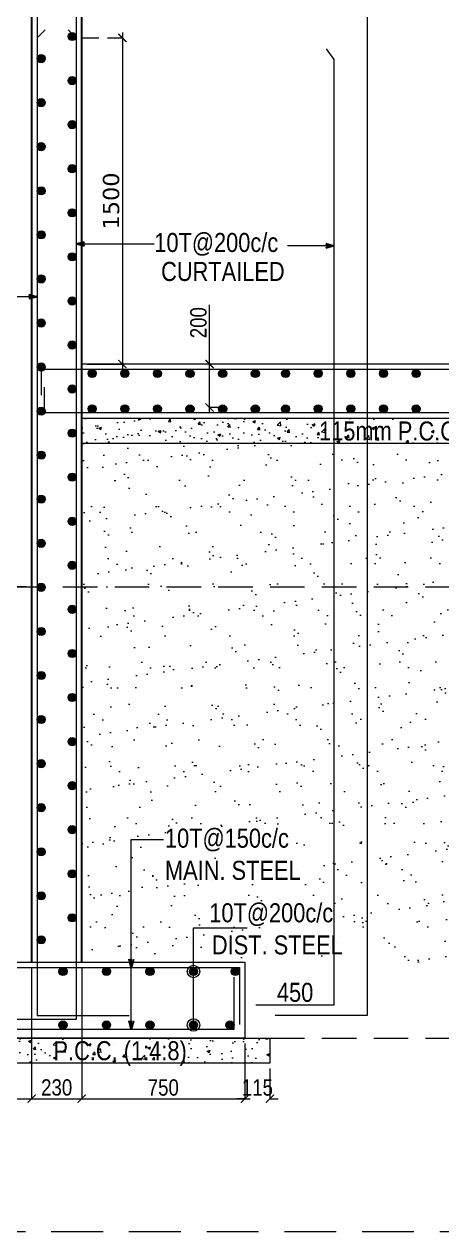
# Model space of a CAD drawing. Header units: millimetres. Extents: x 1112055 to 3390982, y -148532 to 766891.
# Drawn here: x 1843552 to 1851232, y 267857 to 290072 of the extents above; entities that cross this region are included whole.
import ezdxf

# ---------------------------------------------------------------- set-up
doc = ezdxf.new("R2010")
doc.units = ezdxf.units.MM
doc.header["$PDMODE"] = 35
doc.header["$PDSIZE"] = -25
doc.linetypes.add('Hidden', pattern=[9.525, 6.35, -3.175])
for name, color, linetype, lineweight in [('A_Levels', 150, 'Hidden', 13), ('B FINAL COLUMN', 1, 'Continuous', 30), ('B FOOTING', 49, 'Continuous', 20), ('B HATCH', 250, 'Continuous', 0), ('B P.C.C', 251, 'Continuous', 0), ('B STEEL', 34, 'Continuous', 15), ('B STEEL TEXT', 7, 'Continuous', 15), ('B-ST DIM', 250, 'Continuous', 18)]:
    doc.layers.add(name, color=color, linetype=linetype, lineweight=lineweight)
doc.styles.add('ARIAL', font='arial.ttf')
doc.styles.add('Q1', font='g13f12d.shx', dxfattribs={"width": 0.8})
doc.styles.add('STYLE2', font='verdana.ttf')
doc.styles.add('SWINC', font='swissc.ttf')
doc.dimstyles.new('BH-STD', dxfattribs={"dimscale": 0, "dimtxt": 230, "dimasz": 125, "dimexe": 0, "dimexo": 100, "dimgap": 50, "dimtad": 1, "dimdec": 0, "dimzin": 1, "dimdsep": 46, "dimtxsty": 'Q1', "dimblk": 'ARCHTICK', "dimcen": 1, "dimdle": 100, "dimclrd": 250, "dimclre": 250, "dimclrt": 256, "dimadec": 0, "dimazin": 0, "dimtfac": 1, "dimtdec": 0, "dimtix": 1, "dimtofl": 0, "dimtmove": 0, "dimatfit": 2, "dimfxl": 1, "dimtolj": 1, "dimtzin": 0, "dimlwd": 9, "dimlwe": 9, "dimarcsym": 0})
doc.dimstyles.new('DIM 1', dxfattribs={"dimscale": 0, "dimtxt": 230, "dimasz": 150, "dimexe": 0.18, "dimexo": 0.0625, "dimgap": 0.5, "dimtad": 1, "dimdec": 0, "dimzin": 0, "dimdsep": 46, "dimtxsty": 'ARIAL', "dimblk": 'OBLIQUE', "dimcen": 6, "dimse1": 1, "dimse2": 1, "dimclrd": 256, "dimclrt": 256, "dimadec": 0, "dimazin": 2, "dimtfac": 0.75, "dimtdec": 0, "dimtix": 1, "dimtofl": 0, "dimtmove": 1, "dimatfit": 3, "dimldrblk": 'OPEN30', "dimfxl": 0.18, "dimfrac": 1, "dimtolj": 1, "dimtzin": 0, "dimlwd": -1, "dimarcsym": 0})

# ---------------------------------------------------------------- blocks, each defined once
blk = doc.blocks.new('_ArchTick')
at = {"color": 0, "linetype": 'ByBlock', "const_width": 0.15}
blk.add_lwpolyline([(-0.5, -0.5), (0.5, 0.5)], dxfattribs=at)
blk = doc.blocks.new('*D88')
at = {"layer": 'B-ST DIM', "color": 7, "lineweight": 9, "ltscale": 50, "transparency": 16777216}
for p, q in [((1841716, 272720), (1841716, 279820)), ((1843590, 279720), (1841716, 279720))]:
    blk.add_line(p, q, dxfattribs=at)
at = {"layer": 'B-ST DIM', "color": 7, "linetype": 'Hidden', "lineweight": 9, "ltscale": 50, "transparency": 16777216}
blk.add_line((1842390, 272820), (1841716, 272820), dxfattribs=at)
at = {"layer": 'Defpoints', "color": 0, "ltscale": 50, "transparency": 16777216}
for p in [(1841716, 279720), (1843690, 279720), (1842490, 272820)]:
    blk.add_point(p, dxfattribs=at)
at = {"layer": 'B-ST DIM', "color": 7, "lineweight": 9, "ltscale": 50, "transparency": 16777216, "xscale": 150, "yscale": 150, "zscale": 150}
for p, rotation in [((1841716, 279720), 90), ((1841716, 272820), 270)]:
    blk.add_blockref('_ArchTick', p, dxfattribs=dict(at, rotation=rotation))
at = {"layer": 'B-ST DIM', "color": 7, "ltscale": 50, "transparency": 16777216, "insert": (1841512, 276270), "char_height": 300, "attachment_point": 5, "rotation": 90, "style": 'SWINC'}
blk.add_mtext('\\A1;1725', dxfattribs=at)
blk = doc.blocks.new('*D101')
at = {"layer": 'B-ST DIM', "color": 7, "lineweight": 9, "ltscale": 50, "transparency": 16777216}
for p, q in [((1846961, 283820), (1846961, 284910)), ((1847259, 283820), (1846961, 283820)), ((1846961, 282920), (1846961, 283820))]:
    blk.add_line(p, q, dxfattribs=at)
at = {"layer": 'B-ST DIM', "color": 7, "linetype": 'Hidden', "lineweight": 9, "ltscale": 50, "transparency": 16777216}
blk.add_line((1847256, 283020), (1846961, 283020), dxfattribs=at)
at = {"layer": 'Defpoints', "color": 0, "ltscale": 50, "transparency": 16777216}
for p in [(1846961, 283820), (1847359, 283820), (1847356, 283020)]:
    blk.add_point(p, dxfattribs=at)
at = {"layer": 'B-ST DIM', "color": 7, "lineweight": 9, "ltscale": 50, "transparency": 16777216, "xscale": 150, "yscale": 150, "zscale": 150}
for p, rotation in [((1846961, 283820), 90), ((1846961, 283020), 270)]:
    blk.add_blockref('_ArchTick', p, dxfattribs=dict(at, rotation=rotation))
at = {"layer": 'B-ST DIM', "color": 7, "ltscale": 50, "transparency": 16777216, "insert": (1846757, 284581), "char_height": 300, "attachment_point": 5, "rotation": 90, "style": 'SWINC'}
blk.add_mtext('\\A1;200', dxfattribs=at)
blk = doc.blocks.new('*D95')
at = {"layer": 'B-ST DIM', "color": 7, "lineweight": 9, "ltscale": 50, "transparency": 16777216}
for p, q in [((1843690, 272720), (1843690, 270306)), ((1842390, 270306), (1843790, 270306))]:
    blk.add_line(p, q, dxfattribs=at)
at = {"layer": 'B-ST DIM', "color": 7, "linetype": 'Hidden', "lineweight": 9, "ltscale": 50, "transparency": 16777216}
blk.add_line((1842490, 271320), (1842490, 270306), dxfattribs=at)
at = {"layer": 'Defpoints', "color": 0, "ltscale": 50, "transparency": 16777216}
for p in [(1843690, 272820), (1842490, 271420), (1843690, 270306)]:
    blk.add_point(p, dxfattribs=at)
at = {"layer": 'B-ST DIM', "color": 7, "lineweight": 9, "ltscale": 50, "transparency": 16777216, "xscale": 150, "yscale": 150, "zscale": 150, "rotation": 180}
blk.add_blockref('_ArchTick', (1842490, 270306), dxfattribs=at)
at = {"layer": 'B-ST DIM', "color": 7, "lineweight": 9, "ltscale": 50, "transparency": 16777216, "xscale": 150, "yscale": 150, "zscale": 150}
blk.add_blockref('_ArchTick', (1843690, 270306), dxfattribs=at)
at = {"layer": 'B-ST DIM', "color": 7, "ltscale": 50, "transparency": 16777216, "insert": (1843090, 270510), "char_height": 300, "attachment_point": 5, "style": 'SWINC'}
blk.add_mtext('\\A1;300', dxfattribs=at)
blk = doc.blocks.new('*D96')
at = {"layer": 'B-ST DIM', "color": 7, "linetype": 'Hidden', "lineweight": 9, "ltscale": 50, "transparency": 16777216}
blk.add_line((1843690, 272720), (1843690, 270306), dxfattribs=at)
at = {"layer": 'B-ST DIM', "color": 7, "lineweight": 9, "ltscale": 50, "transparency": 16777216}
for p, q in [((1844610, 272720), (1844610, 270306)), ((1843590, 270306), (1844710, 270306))]:
    blk.add_line(p, q, dxfattribs=at)
at = {"layer": 'Defpoints', "color": 0, "ltscale": 50, "transparency": 16777216}
for p in [(1843690, 272820), (1844610, 272820), (1844610, 270306)]:
    blk.add_point(p, dxfattribs=at)
at = {"layer": 'B-ST DIM', "color": 7, "lineweight": 9, "ltscale": 50, "transparency": 16777216, "xscale": 150, "yscale": 150, "zscale": 150, "rotation": 180}
blk.add_blockref('_ArchTick', (1843690, 270306), dxfattribs=at)
at = {"layer": 'B-ST DIM', "color": 7, "lineweight": 9, "ltscale": 50, "transparency": 16777216, "xscale": 150, "yscale": 150, "zscale": 150}
blk.add_blockref('_ArchTick', (1844610, 270306), dxfattribs=at)
at = {"layer": 'B-ST DIM', "color": 7, "ltscale": 50, "transparency": 16777216, "insert": (1844150, 270511), "char_height": 300, "attachment_point": 5, "style": 'SWINC'}
blk.add_mtext('\\A1;230', dxfattribs=at)
blk = doc.blocks.new('*D97')
at = {"layer": 'B-ST DIM', "color": 7, "linetype": 'Hidden', "lineweight": 9, "ltscale": 50, "transparency": 16777216}
blk.add_line((1844610, 272720), (1844610, 270306), dxfattribs=at)
at = {"layer": 'B-ST DIM', "color": 7, "lineweight": 9, "ltscale": 50, "transparency": 16777216}
for p, q in [((1847610, 271320), (1847610, 270306)), ((1844510, 270306), (1847710, 270306))]:
    blk.add_line(p, q, dxfattribs=at)
at = {"layer": 'Defpoints', "color": 0, "ltscale": 50, "transparency": 16777216}
for p in [(1844610, 272820), (1847610, 271420), (1847610, 270306)]:
    blk.add_point(p, dxfattribs=at)
at = {"layer": 'B-ST DIM', "color": 7, "lineweight": 9, "ltscale": 50, "transparency": 16777216, "xscale": 150, "yscale": 150, "zscale": 150, "rotation": 180}
blk.add_blockref('_ArchTick', (1844610, 270306), dxfattribs=at)
at = {"layer": 'B-ST DIM', "color": 7, "lineweight": 9, "ltscale": 50, "transparency": 16777216, "xscale": 150, "yscale": 150, "zscale": 150}
blk.add_blockref('_ArchTick', (1847610, 270306), dxfattribs=at)
at = {"layer": 'B-ST DIM', "color": 7, "ltscale": 50, "transparency": 16777216, "insert": (1846110, 270510), "char_height": 300, "attachment_point": 5, "style": 'SWINC'}
blk.add_mtext('\\A1;750', dxfattribs=at)
blk = doc.blocks.new('*D98')
at = {"layer": 'B-ST DIM', "color": 7, "linetype": 'Hidden', "lineweight": 9, "ltscale": 50, "transparency": 16777216}
blk.add_line((1847610, 270860), (1847610, 270306), dxfattribs=at)
at = {"layer": 'B-ST DIM', "color": 7, "lineweight": 9, "ltscale": 50, "transparency": 16777216}
for p, q in [((1848070, 270860), (1848070, 270306)), ((1847610, 270306), (1847460, 270306)), ((1848070, 270306), (1848220, 270306))]:
    blk.add_line(p, q, dxfattribs=at)
at = {"layer": 'Defpoints', "color": 0, "ltscale": 50, "transparency": 16777216}
for p in [(1847610, 270960), (1848070, 270960), (1848070, 270306)]:
    blk.add_point(p, dxfattribs=at)
at = {"layer": 'B-ST DIM', "color": 7, "lineweight": 9, "ltscale": 50, "transparency": 16777216, "xscale": 150, "yscale": 150, "zscale": 150}
blk.add_blockref('_ArchTick', (1847610, 270306), dxfattribs=at)
at = {"layer": 'B-ST DIM', "color": 7, "lineweight": 9, "ltscale": 50, "transparency": 16777216, "xscale": 150, "yscale": 150, "zscale": 150, "rotation": 180}
blk.add_blockref('_ArchTick', (1848070, 270306), dxfattribs=at)
at = {"layer": 'B-ST DIM', "color": 7, "ltscale": 50, "transparency": 16777216, "insert": (1847840, 270510), "char_height": 300, "attachment_point": 5, "style": 'SWINC'}
blk.add_mtext('\\A1;115', dxfattribs=at)
blk = doc.blocks.new('*D130')
at = {"layer": 'B-ST DIM', "color": 7, "lineweight": 9, "ltscale": 50, "transparency": 16777216}
for p, q in [((1845358, 289920), (1845358, 283720)), ((1844710, 283820), (1845358, 283820))]:
    blk.add_line(p, q, dxfattribs=at)
at = {"layer": 'B-ST DIM', "color": 7, "linetype": 'Hidden', "lineweight": 9, "ltscale": 50, "transparency": 16777216}
blk.add_line((1844610, 289820), (1845358, 289820), dxfattribs=at)
at = {"layer": 'Defpoints', "color": 0, "ltscale": 50, "transparency": 16777216}
for p in [(1844510, 289820), (1844610, 283820), (1845358, 283820)]:
    blk.add_point(p, dxfattribs=at)
at = {"layer": 'B-ST DIM', "color": 7, "lineweight": 9, "ltscale": 50, "transparency": 16777216, "xscale": 150, "yscale": 150, "zscale": 150}
for p, rotation in [((1845358, 289820), 90), ((1845358, 283820), 270)]:
    blk.add_blockref('_ArchTick', p, dxfattribs=dict(at, rotation=rotation))
at = {"layer": 'B-ST DIM', "color": 7, "ltscale": 50, "transparency": 16777216, "insert": (1845152, 286820), "char_height": 300, "attachment_point": 5, "rotation": 90, "style": 'STYLE2'}
blk.add_mtext('\\A1;1500', dxfattribs=at)
blk = doc.blocks.new('_Oblique')
at = {"color": 0, "linetype": 'ByBlock', "lineweight": -2}
blk.add_line((-0.5, -0.5), (0.5, 0.5), dxfattribs=at)
blk = doc.blocks.new('_Open30')
at = {"color": 0, "linetype": 'ByBlock', "lineweight": -2}
for p, q in [((-1, 0.27), (0, 0)), ((0, 0), (-1, -0.27)), ((0, 0), (-1, 0))]:
    blk.add_line(p, q, dxfattribs=at)

msp = doc.modelspace()

# ---------------------------------------------------------------- hatches: boundary and pattern name
at = {"layer": 'B HATCH', "lineweight": 0}
h = msp.add_hatch(dxfattribs=at)
h.set_pattern_fill('AR-CONC', color=250, scale=3, style=0)
h.set_pattern_definition([(50, (267622.12, -237226.4), (546.55401, -47.81726), [57.15, -628.65]), (355, (267622.1, -237226.4), (-105.73026, 573.17054), [45.72, -502.92175]), (100.451445, (267667.67, -237230.37), (440.82374, 525.35326), [48.57003, -534.27073]), (46.1842, (267622.1, -237074), (813.23712, -126.12698), [85.725, -942.975]), (96.63556, (267689.9, -237084.5), (712.2124, 742.27837), [72.85507, -801.40682]), (351.18415, (267622.1, -237074), (712.2124, 742.27837), [68.5799, -754.3792]), (21, (267698.32, -237112.1), (454.84317, -306.7956), [57.15, -628.65]), (326, (267698.3, -237112.1), (185.40609, 552.5639), [45.72, -502.92]), (71.451445, (267736.23, -237137.65), (640.24926, 245.7683), [48.57003, -534.26981]), (37.5, (267622.12, -237226.38), (9.26581, 253.665117), [0, -496.824, 0, -510.54, 0, -504.825]), (7.5, (267622.12, -237226.38), (200.458988, 300.541724), [0, -291.084, 0, -485.394, 0, -192.405]), (327.5, (267452.2, -237226.38), (406.771786, -17.186232), [0, -190.5, 0, -594.36, 0, -788.67]), (317.5, (267376, -237226.4), (444.387544, 76.27947), [0, -247.65, 0, -394.716, 0, -560.07])])
h.paths.add_polyline_path([(1853690.8, 282359.9), (1855710.7, 280340), (1855890.8, 280159.9), (1855890.8, 280419.9), (1856350.8, 280419.9), (1856350.8, 282819.9), (1844610.5, 282819.9), (1844610.5, 282359.9)])
h = msp.add_hatch(dxfattribs=at)
h.set_pattern_fill('AR-SAND', color=250, scale=15, style=0)
h.set_pattern_definition([(37.5, (265042.1, -248626.4), (-24.00047, 734.11986), [0, -579.12, 0, -647.7, 0, -619.125]), (7.5, (265042.1, -248626.4), (674.2849, 1075.23765), [0, -312.42, 0, -521.97, 0, -200.025]), (327.5, (264573.5, -248626.4), (1186.48856, 2.15578), [0, -190.5, 0, -685.8, 0, -895.35]), (317.5, (264573.5, -248626.4), (1145.3347, 334.394), [0, -95.25, 0, -449.58, 0, -514.35])])
h.paths.add_polyline_path([(1844610.5, 272815.3), (1859350.8, 272819.9), (1859350.8, 280159.9), (1855890.8, 280159.9), (1855842.6, 280208.1), (1855734.5, 280316.2), (1853690.8, 282359.9), (1844610.5, 282359.9)])
h = msp.add_hatch(dxfattribs=at)
h.set_pattern_fill('AR-CONC', color=250, scale=3, style=0)
h.set_pattern_definition([(50, (263501.85, -248626.4), (546.55401, -47.81726), [57.15, -628.65]), (355, (263501.85, -248626.4), (-105.73026, 573.17054), [45.72, -502.92175]), (100.451445, (263547.4, -248630.37), (440.82374, 525.35326), [48.57003, -534.27073]), (46.1842, (263501.85, -248474), (813.23712, -126.12698), [85.725, -942.975]), (96.63556, (263569.6, -248484.5), (712.2124, 742.27837), [72.85507, -801.40682]), (351.18415, (263501.85, -248474), (712.2124, 742.27837), [68.5799, -754.3792]), (21, (263578.05, -248512.1), (454.84317, -306.7956), [57.15, -628.65]), (326, (263578.05, -248512.1), (185.40609, 552.5639), [45.72, -502.92]), (71.451445, (263615.96, -248537.65), (640.24926, 245.7683), [48.57003, -534.26981]), (37.5, (263501.85, -248626.38), (9.26581, 253.665117), [0, -496.824, 0, -510.54, 0, -504.825]), (7.5, (263501.85, -248626.38), (200.458988, 300.541724), [0, -291.084, 0, -485.394, 0, -192.405]), (327.5, (263331.93, -248626.38), (406.771786, -17.186232), [0, -190.5, 0, -594.36, 0, -788.67]), (317.5, (263255.73, -248626.4), (444.387544, 76.27947), [0, -247.65, 0, -394.716, 0, -560.07])])
h.paths.add_polyline_path([(1842030.5, 271419.9), (1848070.5, 271419.9), (1848070.5, 270959.9), (1842030.5, 270959.9)])
at = {"layer": 'B STEEL'}
h = msp.add_hatch(color=256, dxfattribs=at)
h.dxf.hatch_style = 1
edge = h.paths.add_edge_path()
edge.add_arc((1844435.5, 289844.3), 75, 0, 360)
h = msp.add_hatch(color=256, dxfattribs=at)
h.dxf.hatch_style = 1
edge = h.paths.add_edge_path()
edge.add_arc((1843865.5, 289439), 75, 0, 360)
h = msp.add_hatch(color=256, dxfattribs=at)
h.dxf.hatch_style = 1
edge = h.paths.add_edge_path()
edge.add_arc((1844435.5, 289033.7), 75, 0, 360)
h = msp.add_hatch(color=256, dxfattribs=at)
h.dxf.hatch_style = 1
edge = h.paths.add_edge_path()
edge.add_arc((1843865.5, 288628.4), 75, 0, 360)
h = msp.add_hatch(color=256, dxfattribs=at)
h.dxf.hatch_style = 1
edge = h.paths.add_edge_path()
edge.add_arc((1844435.5, 288223.1), 75, 0, 360)
h = msp.add_hatch(color=256, dxfattribs=at)
h.dxf.hatch_style = 1
edge = h.paths.add_edge_path()
edge.add_arc((1843865.5, 287817.8), 75, 0, 360)
h = msp.add_hatch(color=256, dxfattribs=at)
h.dxf.hatch_style = 1
edge = h.paths.add_edge_path()
edge.add_arc((1844435.5, 287412.5), 75, 0, 360)
h = msp.add_hatch(color=256, dxfattribs=at)
h.dxf.hatch_style = 1
edge = h.paths.add_edge_path()
edge.add_arc((1843865.5, 287007.2), 75, 0, 360)
h = msp.add_hatch(color=256, dxfattribs=at)
h.dxf.hatch_style = 1
edge = h.paths.add_edge_path()
edge.add_arc((1844435.5, 286601.9), 75, 0, 360)
h = msp.add_hatch(color=256, dxfattribs=at)
h.dxf.hatch_style = 1
edge = h.paths.add_edge_path()
edge.add_arc((1843865.5, 286196.6), 75, 0, 360)
h = msp.add_hatch(color=256, dxfattribs=at)
h.dxf.hatch_style = 1
edge = h.paths.add_edge_path()
edge.add_arc((1844435.5, 285791.3), 75, 0, 360)
h = msp.add_hatch(color=256, dxfattribs=at)
h.dxf.hatch_style = 1
edge = h.paths.add_edge_path()
edge.add_arc((1843865.5, 285386), 75, 0, 360)
h = msp.add_hatch(color=256, dxfattribs=at)
h.dxf.hatch_style = 1
edge = h.paths.add_edge_path()
edge.add_arc((1844435.5, 284980.7), 75, 0, 360)
h = msp.add_hatch(color=256, dxfattribs=at)
h.dxf.hatch_style = 1
edge = h.paths.add_edge_path()
edge.add_arc((1843865.5, 284575.4), 75, 0, 360)
h = msp.add_hatch(color=256, dxfattribs=at)
h.dxf.hatch_style = 1
edge = h.paths.add_edge_path()
edge.add_arc((1844435.5, 284170.1), 75, 0, 360)
h = msp.add_hatch(color=256, dxfattribs=at)
h.dxf.hatch_style = 1
edge = h.paths.add_edge_path()
edge.add_arc((1843865.5, 283764.8), 75, 0, 360)
h = msp.add_hatch(color=256, dxfattribs=at)
h.dxf.hatch_style = 1
edge = h.paths.add_edge_path()
edge.add_arc((1844802.6, 283644.9), 75, 0, 360)
h = msp.add_hatch(color=256, dxfattribs=at)
h.dxf.hatch_style = 1
edge = h.paths.add_edge_path()
edge.add_arc((1845402.6, 283644.9), 75, 0, 360)
h = msp.add_hatch(color=256, dxfattribs=at)
h.dxf.hatch_style = 1
edge = h.paths.add_edge_path()
edge.add_arc((1846002.6, 283644.9), 75, 0, 360)
h = msp.add_hatch(color=256, dxfattribs=at)
h.dxf.hatch_style = 1
edge = h.paths.add_edge_path()
edge.add_arc((1846602.6, 283644.9), 75, 0, 360)
h = msp.add_hatch(color=256, dxfattribs=at)
h.dxf.hatch_style = 1
edge = h.paths.add_edge_path()
edge.add_arc((1847202.6, 283644.9), 75, 0, 360)
h = msp.add_hatch(color=256, dxfattribs=at)
h.dxf.hatch_style = 1
edge = h.paths.add_edge_path()
edge.add_arc((1847802.6, 283644.9), 75, 0, 360)
h = msp.add_hatch(color=256, dxfattribs=at)
h.dxf.hatch_style = 1
edge = h.paths.add_edge_path()
edge.add_arc((1848358.6, 283644.9), 75, 0, 360)
h = msp.add_hatch(color=256, dxfattribs=at)
h.dxf.hatch_style = 1
edge = h.paths.add_edge_path()
edge.add_arc((1848958.6, 283644.9), 75, 0, 360)
h = msp.add_hatch(color=256, dxfattribs=at)
h.dxf.hatch_style = 1
edge = h.paths.add_edge_path()
edge.add_arc((1849558.6, 283644.9), 75, 0, 360)
h = msp.add_hatch(color=256, dxfattribs=at)
h.dxf.hatch_style = 1
edge = h.paths.add_edge_path()
edge.add_arc((1850158.6, 283644.9), 75, 0, 360)
h = msp.add_hatch(color=256, dxfattribs=at)
h.dxf.hatch_style = 1
edge = h.paths.add_edge_path()
edge.add_arc((1850758.6, 283644.9), 75, 0, 360)
h = msp.add_hatch(color=256, dxfattribs=at)
h.dxf.hatch_style = 1
edge = h.paths.add_edge_path()
edge.add_arc((1844435.5, 283359.5), 75, 0, 360)
h = msp.add_hatch(color=256, dxfattribs=at)
h.dxf.hatch_style = 1
edge = h.paths.add_edge_path()
edge.add_arc((1843865.5, 282954.2), 75, 0, 360)
h = msp.add_hatch(color=256, dxfattribs=at)
h.dxf.hatch_style = 1
edge = h.paths.add_edge_path()
edge.add_arc((1844802.6, 282994.9), 75, 0, 360)
h = msp.add_hatch(color=256, dxfattribs=at)
h.dxf.hatch_style = 1
edge = h.paths.add_edge_path()
edge.add_arc((1845402.6, 282994.9), 75, 0, 360)
h = msp.add_hatch(color=256, dxfattribs=at)
h.dxf.hatch_style = 1
edge = h.paths.add_edge_path()
edge.add_arc((1846002.6, 282994.9), 75, 0, 360)
h = msp.add_hatch(color=256, dxfattribs=at)
h.dxf.hatch_style = 1
edge = h.paths.add_edge_path()
edge.add_arc((1846602.6, 282994.9), 75, 0, 360)
h = msp.add_hatch(color=256, dxfattribs=at)
h.dxf.hatch_style = 1
edge = h.paths.add_edge_path()
edge.add_arc((1847202.6, 282994.9), 75, 0, 360)
h = msp.add_hatch(color=256, dxfattribs=at)
h.dxf.hatch_style = 1
edge = h.paths.add_edge_path()
edge.add_arc((1847802.6, 282994.9), 75, 0, 360)
h = msp.add_hatch(color=256, dxfattribs=at)
h.dxf.hatch_style = 1
edge = h.paths.add_edge_path()
edge.add_arc((1848358.6, 282994.9), 75, 0, 360)
h = msp.add_hatch(color=256, dxfattribs=at)
h.dxf.hatch_style = 1
edge = h.paths.add_edge_path()
edge.add_arc((1848958.6, 282994.9), 75, 0, 360)
h = msp.add_hatch(color=256, dxfattribs=at)
h.dxf.hatch_style = 1
edge = h.paths.add_edge_path()
edge.add_arc((1849558.6, 282994.9), 75, 0, 360)
h = msp.add_hatch(color=256, dxfattribs=at)
h.dxf.hatch_style = 1
edge = h.paths.add_edge_path()
edge.add_arc((1850158.6, 282994.9), 75, 0, 360)
h = msp.add_hatch(color=256, dxfattribs=at)
h.dxf.hatch_style = 1
edge = h.paths.add_edge_path()
edge.add_arc((1850758.6, 282994.9), 75, 0, 360)
h = msp.add_hatch(color=256, dxfattribs=at)
h.dxf.hatch_style = 1
edge = h.paths.add_edge_path()
edge.add_arc((1844435.5, 282548.9), 75, 0, 360)
h = msp.add_hatch(color=256, dxfattribs=at)
h.dxf.hatch_style = 1
edge = h.paths.add_edge_path()
edge.add_arc((1843865.5, 282143.6), 75, 0, 360)
h = msp.add_hatch(color=256, dxfattribs=at)
h.dxf.hatch_style = 1
edge = h.paths.add_edge_path()
edge.add_arc((1844435.5, 281738.3), 75, 0, 360)
h = msp.add_hatch(color=256, dxfattribs=at)
h.dxf.hatch_style = 1
edge = h.paths.add_edge_path()
edge.add_arc((1843865.5, 281333), 75, 0, 360)
h = msp.add_hatch(color=256, dxfattribs=at)
h.dxf.hatch_style = 1
edge = h.paths.add_edge_path()
edge.add_arc((1844435.5, 280927.7), 75, 0, 360)
h = msp.add_hatch(color=256, dxfattribs=at)
h.dxf.hatch_style = 1
edge = h.paths.add_edge_path()
edge.add_arc((1843865.5, 280522.4), 75, 0, 360)
h = msp.add_hatch(color=256, dxfattribs=at)
h.dxf.hatch_style = 1
edge = h.paths.add_edge_path()
edge.add_arc((1844435.5, 280117.1), 75, 0, 360)
h = msp.add_hatch(color=256, dxfattribs=at)
h.dxf.hatch_style = 1
edge = h.paths.add_edge_path()
edge.add_arc((1843865.5, 279711.8), 75, 0, 360)
h = msp.add_hatch(color=256, dxfattribs=at)
h.dxf.hatch_style = 1
edge = h.paths.add_edge_path()
edge.add_arc((1844435.5, 279306.5), 75, 0, 360)
h = msp.add_hatch(color=256, dxfattribs=at)
h.dxf.hatch_style = 1
edge = h.paths.add_edge_path()
edge.add_arc((1843865.5, 278901.2), 75, 0, 360)
h = msp.add_hatch(color=256, dxfattribs=at)
h.dxf.hatch_style = 1
edge = h.paths.add_edge_path()
edge.add_arc((1844435.5, 278495.9), 75, 0, 360)
h = msp.add_hatch(color=256, dxfattribs=at)
h.dxf.hatch_style = 1
edge = h.paths.add_edge_path()
edge.add_arc((1843865.5, 278090.6), 75, 0, 360)
h = msp.add_hatch(color=256, dxfattribs=at)
h.dxf.hatch_style = 1
edge = h.paths.add_edge_path()
edge.add_arc((1844435.5, 277685.3), 75, 0, 360)
h = msp.add_hatch(color=256, dxfattribs=at)
h.dxf.hatch_style = 1
edge = h.paths.add_edge_path()
edge.add_arc((1843865.5, 277280), 75, 0, 360)
h = msp.add_hatch(color=256, dxfattribs=at)
h.dxf.hatch_style = 1
edge = h.paths.add_edge_path()
edge.add_arc((1844435.5, 276874.7), 75, 0, 360)
h = msp.add_hatch(color=256, dxfattribs=at)
h.dxf.hatch_style = 1
edge = h.paths.add_edge_path()
edge.add_arc((1843865.5, 276469.4), 75, 0, 360)
h = msp.add_hatch(color=256, dxfattribs=at)
h.dxf.hatch_style = 1
edge = h.paths.add_edge_path()
edge.add_arc((1844435.5, 276064.1), 75, 0, 360)
h = msp.add_hatch(color=256, dxfattribs=at)
h.dxf.hatch_style = 1
edge = h.paths.add_edge_path()
edge.add_arc((1843865.5, 275658.8), 75, 0, 360)
h = msp.add_hatch(color=256, dxfattribs=at)
h.dxf.hatch_style = 1
edge = h.paths.add_edge_path()
edge.add_arc((1844435.5, 275253.5), 75, 0, 360)
h = msp.add_hatch(color=256, dxfattribs=at)
h.dxf.hatch_style = 1
edge = h.paths.add_edge_path()
edge.add_arc((1843865.5, 274848.2), 75, 0, 360)
h = msp.add_hatch(color=256, dxfattribs=at)
h.dxf.hatch_style = 1
edge = h.paths.add_edge_path()
edge.add_arc((1844435.5, 274442.9), 75, 0, 360)
h = msp.add_hatch(color=256, dxfattribs=at)
h.dxf.hatch_style = 1
edge = h.paths.add_edge_path()
edge.add_arc((1843865.5, 274037.6), 75, 0, 360)
h = msp.add_hatch(color=256, dxfattribs=at)
h.dxf.hatch_style = 1
edge = h.paths.add_edge_path()
edge.add_arc((1844435.5, 273632.3), 75, 0, 360)
h = msp.add_hatch(color=256, dxfattribs=at)
h.dxf.hatch_style = 1
edge = h.paths.add_edge_path()
edge.add_arc((1843865.5, 273227), 75, 0, 360)
h = msp.add_hatch(color=256, dxfattribs=at)
h.dxf.hatch_style = 1
edge = h.paths.add_edge_path()
edge.add_arc((1844265.5, 272644.9), 75, 0, 360)
h = msp.add_hatch(color=256, dxfattribs=at)
h.dxf.hatch_style = 1
edge = h.paths.add_edge_path()
edge.add_arc((1845065.5, 272644.9), 75, 0, 360)
h = msp.add_hatch(color=256, dxfattribs=at)
h.dxf.hatch_style = 1
edge = h.paths.add_edge_path()
edge.add_arc((1845865.5, 272644.9), 75, 0, 360)
h = msp.add_hatch(color=256, dxfattribs=at)
h.dxf.hatch_style = 1
edge = h.paths.add_edge_path()
edge.add_arc((1846665.5, 272644.9), 75, 0, 360)
h = msp.add_hatch(color=256, dxfattribs=at)
h.dxf.hatch_style = 1
edge = h.paths.add_edge_path()
edge.add_arc((1847435.5, 272644.9), 75, 0, 360)
h = msp.add_hatch(color=256, dxfattribs=at)
h.dxf.hatch_style = 1
edge = h.paths.add_edge_path()
edge.add_arc((1844265.5, 271660.7), 75, 0, 360)
h = msp.add_hatch(color=256, dxfattribs=at)
h.dxf.hatch_style = 1
edge = h.paths.add_edge_path()
edge.add_arc((1845065.5, 271660.7), 75, 0, 360)
h = msp.add_hatch(color=256, dxfattribs=at)
h.dxf.hatch_style = 1
edge = h.paths.add_edge_path()
edge.add_arc((1845865.5, 271660.7), 75, 0, 360)
h = msp.add_hatch(color=256, dxfattribs=at)
h.dxf.hatch_style = 1
edge = h.paths.add_edge_path()
edge.add_arc((1846665.5, 271660.7), 75, 0, 360)
h = msp.add_hatch(color=256, dxfattribs=at)
h.dxf.hatch_style = 1
edge = h.paths.add_edge_path()
edge.add_arc((1847335.5, 271660.7), 75, 0, 360)

# ---------------------------------------------------------------- linework, layer by layer
at = {"layer": 'A_Levels', "linetype": 'Hidden', "ltscale": 100}
for p, q in [((1829976.5, 279719.9), (1865043.6, 279719.9)), ((1829976.5, 271419.9), (1865043.6, 271419.9))]:
    msp.add_line(p, q, dxfattribs=at)
at = {"layer": 'B FINAL COLUMN', "lineweight": 25}
for p, q in [((1843690.5, 272819.9), (1843690.5, 297819.9)), ((1844610.5, 272819.9), (1844610.5, 297219.9))]:
    msp.add_line(p, q, dxfattribs=at)
at = {"layer": 'B FOOTING'}
for p, q in [((1856950.8, 283819.9), (1844610.5, 283819.9)), ((1856350.8, 282819.9), (1844610.5, 282819.9)), ((1853690.8, 282359.9), (1844610.5, 282359.9))]:
    msp.add_line(p, q, dxfattribs=at)
for points in [[(1842490.5, 272819.9), (1847610.5, 272819.9), (1847610.5, 271419.9), (1842490.5, 271419.9)], [(1842030.5, 271419.9), (1848070.5, 271419.9), (1848070.5, 270959.9), (1842030.5, 270959.9)]]:
    msp.add_lwpolyline(points, close=True, dxfattribs=at)
at = {"layer": 'B P.C.C', "color": 250, "linetype": 'Hidden', "lineweight": 0, "ltscale": 150}
msp.add_lwpolyline([(1829050.6, 303382.9), (1866434.6, 303382.9), (1866434.6, 267856.6), (1829050.6, 267856.6)], close=True, dxfattribs=at)
at = {"layer": 'B STEEL', "flags": 128}
for points in [[(1845726.7, 297719.9), (1843790.5, 297719.9), (1843790.5, 271835.5), (1845484.8, 271835.5)], [(1849120.2, 297719.9), (1849859.8, 297719.9), (1849859.8, 271835.5), (1848165.5, 271835.5)], [(1843912, 297619.9), (1844510.5, 297619.9), (1844510.5, 271764), (1842844.1, 271764)], [(1843940.7, 289970.1), (1843790.5, 289819.9)], [(1844360.3, 289970.1), (1844510.5, 289819.9)], [(1849102.2, 289619.7), (1849247.6, 289423.7), (1849247.6, 272029.2), (1847810.8, 272029.2)], [(1856844.6, 283184.6), (1856844.6, 283719.9), (1843862.8, 283719.9), (1843862.8, 283249.7)], [(1856790.1, 283437.9), (1856790.1, 282919.9), (1843925.5, 282919.9), (1843925.5, 283393.2)]]:
    msp.add_lwpolyline(points, dxfattribs=at)
at = {"layer": 'B STEEL'}
for points in [[(1842590.5, 271670.5), (1842590.5, 272719.9), (1847510.5, 272719.9), (1847510.5, 271670.5)], [(1842690.5, 272544.5), (1842690.5, 271585.7), (1847410.5, 271585.7), (1847410.5, 272544.5)]]:
    msp.add_lwpolyline(points, dxfattribs=at)
for centre in [(1844435.5, 289844.3), (1843865.5, 289439), (1844435.5, 289033.7), (1843865.5, 288628.4), (1844435.5, 288223.1), (1843865.5, 287817.8), (1844435.5, 287412.5), (1843865.5, 287007.2), (1844435.5, 286601.9), (1843865.5, 286196.6), (1844435.5, 285791.3), (1843865.5, 285386), (1844435.5, 284980.7), (1843865.5, 284575.4), (1844435.5, 284170.1), (1843865.5, 283764.8), (1844802.6, 283644.9), (1845402.6, 283644.9), (1846002.6, 283644.9), (1846602.6, 283644.9), (1847202.6, 283644.9), (1847802.6, 283644.9), (1848358.6, 283644.9), (1848958.6, 283644.9), (1849558.6, 283644.9), (1850158.6, 283644.9), (1850758.6, 283644.9), (1844435.5, 283359.5), (1843865.5, 282954.2), (1844802.6, 282994.9), (1845402.6, 282994.9), (1846002.6, 282994.9), (1846602.6, 282994.9), (1847202.6, 282994.9), (1847802.6, 282994.9), (1848358.6, 282994.9), (1848958.6, 282994.9), (1849558.6, 282994.9), (1850158.6, 282994.9), (1850758.6, 282994.9), (1844435.5, 282548.9), (1843865.5, 282143.6), (1844435.5, 281738.3), (1843865.5, 281333), (1844435.5, 280927.7), (1843865.5, 280522.4), (1844435.5, 280117.1), (1843865.5, 279711.8), (1844435.5, 279306.5), (1843865.5, 278901.2), (1844435.5, 278495.9), (1843865.5, 278090.6), (1844435.5, 277685.3), (1843865.5, 277280), (1844435.5, 276874.7), (1843865.5, 276469.4), (1844435.5, 276064.1), (1843865.5, 275658.8), (1844435.5, 275253.5), (1843865.5, 274848.2), (1844435.5, 274442.9), (1843865.5, 274037.6), (1844435.5, 273632.3), (1843865.5, 273227), (1844265.5, 272644.9), (1845065.5, 272644.9), (1845865.5, 272644.9), (1846665.5, 272644.9), (1847435.5, 272644.9), (1844265.5, 271660.7), (1845065.5, 271660.7), (1845865.5, 271660.7), (1846665.5, 271660.7), (1847335.5, 271660.7)]:
    msp.add_circle(centre, 75, dxfattribs=at)

# ---------------------------------------------------------------- texts
at = {"layer": 'B STEEL TEXT', "lineweight": 9, "style": 'SWINC'}
for s, p in [('10T@200c/c', (1845945.3, 285881.4)), ('CURTAILED', (1846070.3, 285348.5)), ('115mm P.C.C. (1:4:8)', (1848974.4, 282413.8)), ('10T@150c/c', (1846141, 274923.4)), ('MAIN. STEEL', (1846141, 274331.8)), ('10T@200c/c', (1846956.1, 273550.9)), ('DIST. STEEL', (1847004, 272959.4)), ('450', (1848199.9, 272087.9)), ('P.C.C. (1:4:8)', (1844091.8, 271013.8))]:
    msp.add_text(s, height=350, dxfattribs=at).set_placement(p)

# ---------------------------------------------------------------- dimensions: what is measured, and where the dimension line sits
at = {"layer": 'B-ST DIM', "ltscale": 50}
for base, p1, p2, override, picture, middle in [((1845357.8, 283819.9), (1844510.5, 289819.9), (1844610.5, 283819.9), {"dimscale": 1, "dimtxt": 300, "dimasz": 150, "dimlfac": 0.25, "dimtxsty": 'STYLE2', "dimclrd": 7, "dimclre": 7, "dimclrt": 7}, '*D130', (1845151.7, 286819.9)), ((1841716.2, 279719.9), (1842490.5, 272819.9), (1843690.5, 279719.9), {"dimscale": 1, "dimtxt": 300, "dimasz": 150, "dimlfac": 0.25, "dimtxsty": 'SWINC', "dimclrd": 7, "dimclre": 7, "dimclrt": 7}, '*D88', (1841512.1, 276269.9))]:
    dim = msp.add_linear_dim(base=base, p1=p1, p2=p2, angle=90, dimstyle='BH-STD', override=override, dxfattribs=at)
    dim.commit()
    dim.dimension.update_dxf_attribs({"geometry": picture, "text_midpoint": middle})
dim = msp.add_linear_dim(base=(1846961.4, 283819.9), p1=(1847356.3, 283019.9), p2=(1847358.7, 283819.9), angle=90, dimstyle='BH-STD', override={"dimscale": 1, "dimtxt": 300, "dimasz": 150, "dimlfac": 0.25, "dimtxsty": 'SWINC', "dimclrd": 7, "dimclre": 7, "dimclrt": 7}, dxfattribs=at)
dim.commit()
dim.dimension.update_dxf_attribs({"geometry": '*D101', "text_midpoint": (1846961.4, 284580.8), "dimtype": 128})
for base, p1, p2, picture, middle in [((1843690.5, 270306.4), (1842490.5, 271419.9), (1843690.5, 272819.9), '*D95', (1843090.5, 270510.2)), ((1844610.5, 270306.4), (1843690.5, 272819.9), (1844610.5, 272819.9), '*D96', (1844150.5, 270510.6)), ((1847610.5, 270306.4), (1844610.5, 272819.9), (1847610.5, 271419.9), '*D97', (1846110.5, 270510.2)), ((1848070.5, 270306.4), (1847610.5, 270959.9), (1848070.5, 270959.9), '*D98', (1847840.5, 270510.4))]:
    dim = msp.add_linear_dim(base=base, p1=p1, p2=p2, dimstyle='BH-STD', override={"dimscale": 1, "dimtxt": 300, "dimasz": 150, "dimlfac": 0.25, "dimtxsty": 'SWINC', "dimclrd": 7, "dimclre": 7, "dimclrt": 7}, dxfattribs=at)
    dim.commit()
    dim.dimension.update_dxf_attribs({"geometry": picture, "text_midpoint": middle})

# ---------------------------------------------------------------- leaders
at = {"layer": 'B STEEL TEXT', "lineweight": 5}
for points in [[(1844510.5, 286029.2), (1845943.3, 286029.2)], [(1849247.6, 285994.5), (1848396.2, 285994.5)], [(1843790.5, 285057.2), (1843044.7, 285057.1)], [(1845522.3, 271585.7), (1845522.3, 275076.5), (1846116.3, 275076.5)], [(1845522.3, 272719.9), (1845522.3, 275076.5), (1846116.3, 275076.5)]]:
    msp.add_leader(points, dimstyle='DIM 1', override={"dimscale": 1, "dimtad": 0, "dimtxsty": 'SWINC', "dimfxlon": 1, "dimlwd": 5, "dimarcsym": 2}, dxfattribs=at)
at = {"layer": 'B STEEL TEXT', "lineweight": 9}
for points in [[(1846665.5, 271660.7), (1846665.5, 273447.3), (1847649.8, 273447.3)], [(1846665.5, 272644.9), (1846665.5, 273447.3), (1847649.8, 273447.3)]]:
    msp.add_leader(points, dimstyle='DIM 1', override={"dimscale": 1, "dimasz": 230, "dimtad": 0, "dimtxsty": 'SWINC', "dimldrblk": 'DotBlank', "dimfxlon": 1, "dimarcsym": 2}, dxfattribs=at)

doc.saveas('drawing.dxf')
